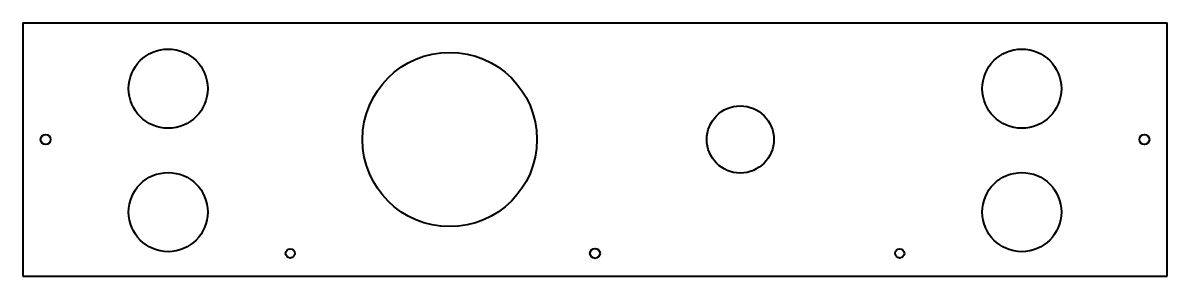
# Model space of a CAD drawing. Header units: inches. Extents: x -15.8 to 0, y -4.1 to -0.6.
import ezdxf

# ---------------------------------------------------------------- set-up
doc = ezdxf.new("R2010")
doc.units = ezdxf.units.IN
doc.header["$MEASUREMENT"] = 0
doc.layers.add('Visible', color=7, linetype='Continuous', lineweight=40)

msp = doc.modelspace()

# ---------------------------------------------------------------- linework, layer by layer
at = {"layer": 'Visible'}
for p, q in [((-15.75, -0.615), (0, -0.615)), ((-15.75, -0.615), (-15.75, -4.102)), ((0, -4.102), (0, -0.615)), ((-15.75, -4.102), (0, -4.102))]:
    msp.add_line(p, q, dxfattribs=at)
for centre, radius in [((-13.75, -1.521), 0.545), ((-9.875, -2.221), 1.2), ((-2, -1.521), 0.545), ((-5.875, -2.221), 0.462), ((-15.437, -2.221), 0.069), ((-0.313, -2.221), 0.069), ((-13.75, -3.221), 0.545), ((-2, -3.221), 0.545), ((-12.069, -3.789), 0.064), ((-7.875, -3.789), 0.069), ((-3.681, -3.789), 0.064)]:
    msp.add_circle(centre, radius, dxfattribs=at)

doc.saveas('drawing.dxf')
